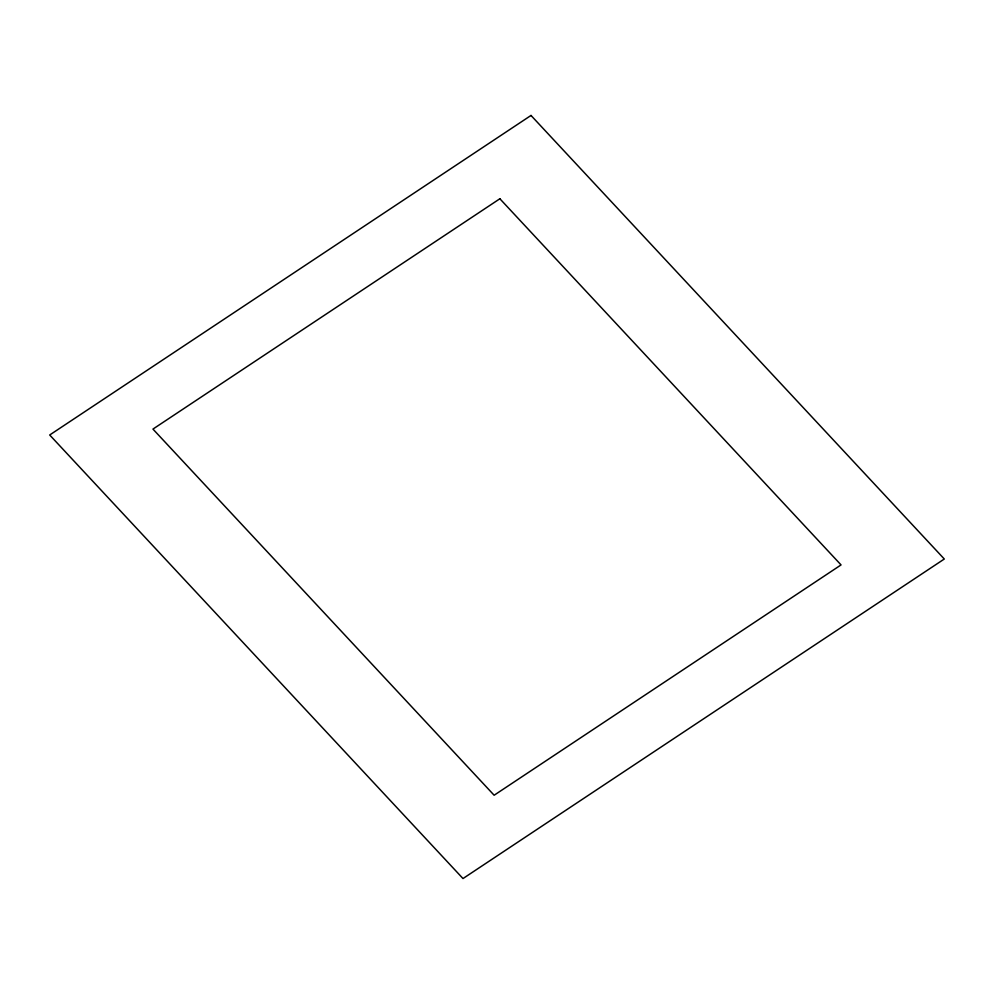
<?xml version="1.0" encoding="UTF-8"?>
<svg xmlns="http://www.w3.org/2000/svg" width="994" height="994" viewBox="0 0 994 994"><rect width="100%" height="100%" fill="white"/><g stroke="black" fill="none" stroke-linecap="round" stroke-linejoin="round"><path stroke-width="1.49" d="M531.007 115.453L49.7 434.987L462.993 878.547L944.3 559.013L531.007 115.453M499.87 198.763L152.952 429.085L494.13 795.237L841.048 564.915L499.87 198.763"/></g></svg>
